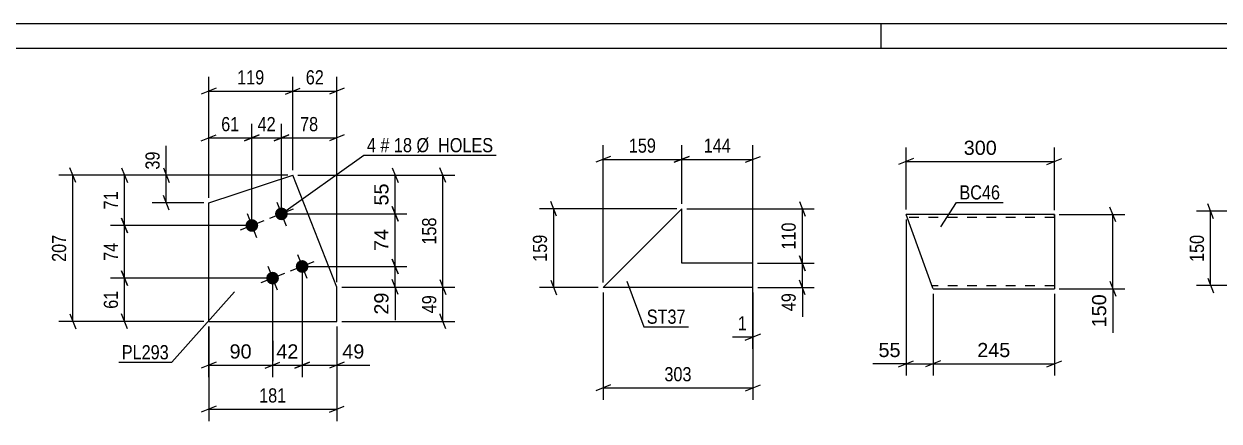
# Model space of a CAD drawing. Header units: millimetres. Extents: x 0 to 594, y 0 to 420.
# Drawn here: x 210.6 to 452.3, y 339.7 to 420 of the extents above; entities that cross this region are included whole.
import ezdxf

# ---------------------------------------------------------------- set-up
doc = ezdxf.new("R2010")
doc.units = ezdxf.units.MM
doc.linetypes.add('DXK_LINE_DOT2', pattern=[3.9198, 1.9599, -1.9599])
doc.styles.add('Arial', font='ARIAL.TTF', dxfattribs={"height": 0.2})
doc.styles.add('Arial Narrow', font='ARIALN.TTF', dxfattribs={"height": 0.2})

# ---------------------------------------------------------------- blocks, each defined once
blk = doc.blocks.new('Unknown-284929775-1131')
at = {"color": 5, "linetype": 'Continuous'}
for p, q in [((594, 420), (0, 420)), ((384, 415), (384, 420)), ((589, 415), (5, 415))]:
    blk.add_line(p, q, dxfattribs=at)
blk = doc.blocks.new('Part-284929775-17563 - 17562')
at = {"color": 2, "linetype": 'Continuous'}
for p, q in [((394.43, 366.57), (389, 381.48)), ((419, 381.48), (389, 381.48)), ((419, 381.48), (419, 381.39)), ((419, 381.39), (419, 366.48)), ((394.46, 366.48), (394.43, 366.57)), ((394.46, 366.48), (419, 366.48))]:
    blk.add_line(p, q, dxfattribs=at)
at = {"color": 7, "linetype": 'DXK_LINE_DOT2'}
for p, q in [((419, 380.88), (389.22, 380.88)), ((419, 381.13), (419, 381.48)), ((419, 367.08), (394.24, 367.08))]:
    blk.add_line(p, q, dxfattribs=at)
blk = doc.blocks.new('Part-284929775-7386 - 7380')
at = {"color": 2, "linetype": 'Continuous'}
for p, q in [((343.63, 382.63), (327.73, 366.72)), ((343.63, 371.63), (343.63, 382.63)), ((358.03, 371.63), (343.63, 371.63)), ((358.03, 366.72), (358.03, 371.63)), ((358.03, 366.72), (327.73, 366.72))]:
    blk.add_line(p, q, dxfattribs=at)
blk = doc.blocks.new('Bolt-284929775-7862 - 7828')
at = {"linetype": 'Continuous'}
for points in [[(263.14, 380.42, -1), (262.2, 382.81, -1)], [(257.16, 378.07, -1), (256.22, 380.46, -1)], [(261.34, 367.43, -1), (260.4, 369.83, -1)], [(267.32, 369.78, -1), (266.38, 372.18, -1)]]:
    blk.add_hatch(color=1, dxfattribs=at).paths.add_polyline_path(points)
at = {"color": 1, "linetype": 'Continuous'}
for p, q in [((265.06, 382.56), (260.28, 380.68)), ((261.73, 384.01), (263.61, 379.22)), ((259.08, 380.21), (254.3, 378.33)), ((255.75, 381.66), (257.63, 376.87)), ((265.91, 373.37), (267.79, 368.59)), ((259.93, 371.02), (261.81, 366.24)), ((269.25, 371.92), (264.46, 370.04)), ((263.26, 369.57), (258.48, 367.69))]:
    blk.add_line(p, q, dxfattribs=at)
blk = doc.blocks.new('Part-284929775-7867 - 7828')
at = {"color": 2, "linetype": 'Continuous'}
for p, q in [((247.95, 383.84), (264.97, 389.43)), ((273.86, 366.83), (264.97, 389.43)), ((247.95, 359.88), (247.95, 383.84)), ((273.86, 359.88), (273.86, 366.83)), ((247.95, 359.88), (273.86, 359.88))]:
    blk.add_line(p, q, dxfattribs=at)
blk = doc.blocks.new('StraightDimension-284929775-20664 - 17562')
at = {"color": 7, "linetype": 'Continuous'}
for p, q in [((389, 380.48), (389, 348.92)), ((394.46, 365.48), (394.46, 348.92)), ((387.5, 350.72), (390.5, 351.92)), ((389, 351.32), (394.46, 351.32)), ((395.96, 351.92), (392.96, 350.72))]:
    blk.add_line(p, q, dxfattribs=at)
at = {"color": 0}
blk.add_wipeout([(388.48, 352.07), (388.48, 356.27), (382.83, 356.27), (382.83, 352.07)], dxfattribs=at)
at = {"color": 7, "linetype": 'Continuous'}
blk.add_line((389, 351.32), (382.3, 351.32), dxfattribs=at)
blk.add_line((389, 351.32), (382.3, 351.32), dxfattribs=at)
at = {"color": 3, "style": 'Arial'}
blk.add_text('55', height=2.865, dxfattribs=at).set_placement((383.43, 352.67))
blk = doc.blocks.new('StraightDimension-284929775-20663 - 17562')
at = {"color": 7, "linetype": 'Continuous'}
for p, q in [((394.46, 365.48), (394.46, 348.92)), ((419, 365.48), (419, 348.92)), ((395.96, 351.92), (392.96, 350.72)), ((394.46, 351.32), (419, 351.32)), ((417.5, 350.72), (420.5, 351.92))]:
    blk.add_line(p, q, dxfattribs=at)
at = {"color": 0}
blk.add_wipeout([(410.67, 352.07), (410.67, 356.27), (402.8, 356.27), (402.8, 352.07)], dxfattribs=at)
at = {"color": 3, "style": 'Arial'}
blk.add_text('245', height=2.865, dxfattribs=at).set_placement((403.4, 352.67))
blk = doc.blocks.new('StraightDimension-284929775-17627 - 17562')
at = {"color": 7, "linetype": 'Continuous'}
for p, q in [((431.43, 379.98), (430.23, 382.98)), ((420, 381.48), (433.23, 381.48)), ((430.83, 366.48), (430.83, 381.48)), ((430.23, 367.98), (431.43, 364.98)), ((420, 366.48), (433.23, 366.48))]:
    blk.add_line(p, q, dxfattribs=at)
at = {"color": 0}
blk.add_wipeout([(430.08, 365.95), (425.88, 365.95), (425.88, 358.08), (430.08, 358.08)], dxfattribs=at)
at = {"color": 7, "linetype": 'Continuous'}
blk.add_line((430.83, 366.48), (430.83, 357.56), dxfattribs=at)
blk.add_line((430.83, 366.48), (430.83, 357.56), dxfattribs=at)
at = {"color": 3, "style": 'Arial'}
blk.add_text('150', height=2.865, rotation=90.0002, dxfattribs=at).set_placement((429.48, 358.68))
blk = doc.blocks.new('StraightDimension-284929775-17585 - 17562')
at = {"color": 7, "linetype": 'Continuous'}
for p, q in [((389, 382.48), (389, 395.04)), ((419, 382.39), (419, 395.04)), ((390.5, 392.79), (387.5, 391.59)), ((389, 392.19), (419, 392.19)), ((417.5, 391.59), (420.5, 392.79))]:
    blk.add_line(p, q, dxfattribs=at)
at = {"color": 0}
blk.add_wipeout([(407.94, 392.94), (407.94, 397.14), (400.07, 397.14), (400.07, 392.94)], dxfattribs=at)
at = {"color": 3, "style": 'Arial'}
blk.add_text('300', height=2.865, dxfattribs=at).set_placement((400.67, 393.54))
blk = doc.blocks.new('StraightDimension-284929775-16713 - 7380')
at = {"color": 7, "linetype": 'Continuous'}
for p, q in [((344.63, 382.63), (370.43, 382.63)), ((367.43, 384.13), (368.63, 381.13)), ((368.03, 371.63), (368.03, 382.63)), ((368.63, 370.13), (367.43, 373.13)), ((358.94, 371.63), (370.43, 371.63))]:
    blk.add_line(p, q, dxfattribs=at)
at = {"color": 0}
blk.add_wipeout([(367.28, 380.48), (363.08, 380.48), (363.08, 373.79), (367.28, 373.79)], dxfattribs=at)
at = {"color": 3, "style": 'Arial Narrow'}
blk.add_text('110', height=2.863, rotation=90.0002, dxfattribs=at).set_placement((366.68, 374.39))
blk = doc.blocks.new('StraightDimension-284929775-7427 - 7380')
at = {"color": 7, "linetype": 'Continuous'}
for p, q in [((357.94, 370.63), (357.94, 354.32)), ((358.03, 365.72), (358.03, 354.32)), ((356.44, 356.12), (359.44, 357.32)), ((359.53, 357.32), (356.53, 356.12)), ((357.94, 356.72), (358.03, 356.72))]:
    blk.add_line(p, q, dxfattribs=at)
at = {"color": 0}
blk.add_wipeout([(357.42, 357.47), (357.42, 361.67), (354.39, 361.67), (354.39, 357.47)], dxfattribs=at)
at = {"color": 7, "linetype": 'Continuous'}
blk.add_line((357.94, 356.72), (353.87, 356.72), dxfattribs=at)
blk.add_line((357.94, 356.72), (353.87, 356.72), dxfattribs=at)
at = {"color": 3, "style": 'Arial Narrow'}
blk.add_text('1', height=2.86, dxfattribs=at).set_placement((354.99, 358.07))
blk = doc.blocks.new('StraightDimension-284929775-7388 - 7380')
at = {"color": 7, "linetype": 'Continuous'}
for p, q in [((327.73, 365.72), (327.73, 344.03)), ((358.03, 365.72), (358.03, 344.03)), ((329.23, 347.03), (326.23, 345.83)), ((327.73, 346.43), (358.03, 346.43)), ((356.53, 345.83), (359.53, 347.03))]:
    blk.add_line(p, q, dxfattribs=at)
at = {"color": 0}
blk.add_wipeout([(346.22, 347.18), (346.22, 351.38), (339.53, 351.38), (339.53, 347.18)], dxfattribs=at)
at = {"color": 3, "style": 'Arial Narrow'}
blk.add_text('303', height=2.863, dxfattribs=at).set_placement((340.13, 347.78))
blk = doc.blocks.new('StraightDimension-284929775-16714 - 7380')
at = {"color": 7, "linetype": 'Continuous'}
for p, q in [((367.43, 373.13), (368.63, 370.13)), ((358.94, 371.63), (370.43, 371.63)), ((368.03, 366.72), (368.03, 371.63)), ((368.63, 365.22), (367.43, 368.22)), ((359.03, 366.72), (370.43, 366.72))]:
    blk.add_line(p, q, dxfattribs=at)
at = {"color": 0}
blk.add_wipeout([(367.28, 366.19), (363.08, 366.19), (363.08, 361.34), (367.28, 361.34)], dxfattribs=at)
at = {"color": 7, "linetype": 'Continuous'}
blk.add_line((368.03, 366.72), (368.03, 360.81), dxfattribs=at)
blk.add_line((368.03, 366.72), (368.03, 360.81), dxfattribs=at)
at = {"color": 3, "style": 'Arial Narrow'}
blk.add_text('49', height=2.863, rotation=90.0002, dxfattribs=at).set_placement((366.68, 361.94))
blk = doc.blocks.new('StraightDimension-284929775-7397 - 7380')
at = {"color": 7, "linetype": 'Continuous'}
for p, q in [((327.73, 367.72), (327.73, 395.48)), ((343.63, 383.63), (343.63, 395.48)), ((329.23, 393.23), (326.23, 392.03)), ((327.73, 392.63), (343.63, 392.63)), ((342.13, 392.03), (345.13, 393.23))]:
    blk.add_line(p, q, dxfattribs=at)
at = {"color": 0}
blk.add_wipeout([(339.02, 393.38), (339.02, 397.58), (332.33, 397.58), (332.33, 393.38)], dxfattribs=at)
at = {"color": 3, "style": 'Arial Narrow'}
blk.add_text('159', height=2.863, dxfattribs=at).set_placement((332.93, 393.98))
blk = doc.blocks.new('StraightDimension-284929775-7407 - 7380')
at = {"color": 7, "linetype": 'Continuous'}
for p, q in [((343.63, 383.63), (343.63, 395.48)), ((358.03, 367.72), (358.03, 395.48)), ((345.13, 393.23), (342.13, 392.03)), ((343.63, 392.63), (358.03, 392.63)), ((356.53, 392.03), (359.53, 393.23))]:
    blk.add_line(p, q, dxfattribs=at)
at = {"color": 0}
blk.add_wipeout([(354.17, 393.38), (354.17, 397.58), (347.48, 397.58), (347.48, 393.38)], dxfattribs=at)
at = {"color": 3, "style": 'Arial Narrow'}
blk.add_text('144', height=2.863, dxfattribs=at).set_placement((348.08, 393.98))
blk = doc.blocks.new('StraightDimension-284929775-7434 - 7380')
at = {"color": 7, "linetype": 'Continuous'}
for p, q in [((342.63, 382.63), (314.88, 382.63)), ((318.33, 381.13), (317.13, 384.13)), ((317.73, 366.72), (317.73, 382.63)), ((317.13, 368.22), (318.33, 365.22)), ((326.73, 366.72), (314.88, 366.72))]:
    blk.add_line(p, q, dxfattribs=at)
at = {"color": 0}
blk.add_wipeout([(316.98, 378.02), (312.78, 378.02), (312.78, 371.33), (316.98, 371.33)], dxfattribs=at)
at = {"color": 3, "style": 'Arial Narrow'}
blk.add_text('159', height=2.863, rotation=90.0002, dxfattribs=at).set_placement((316.38, 371.93))
blk = doc.blocks.new('StraightDimension-284929775-5800 - 5792')
at = {"color": 7, "linetype": 'Continuous'}
for p, q in [((467.94, 382.14), (447.76, 382.14)), ((451.21, 380.64), (450.01, 383.64)), ((450.61, 367.14), (450.61, 382.14)), ((450.01, 368.64), (451.21, 365.64)), ((469.94, 367.14), (447.76, 367.14))]:
    blk.add_line(p, q, dxfattribs=at)
at = {"color": 0}
blk.add_wipeout([(449.86, 377.98), (445.66, 377.98), (445.66, 371.29), (449.86, 371.29)], dxfattribs=at)
at = {"color": 3, "style": 'Arial Narrow'}
blk.add_text('150', height=2.863, rotation=90.0002, dxfattribs=at).set_placement((449.26, 371.89))
blk = doc.blocks.new('StraightDimension-284929775-7878 - 7828')
at = {"color": 7, "linetype": 'Continuous'}
for p, q in [((230.35, 370.13), (231.55, 367.13)), ((259.87, 368.63), (228.1, 368.63)), ((230.95, 359.88), (230.95, 368.63)), ((231.55, 358.38), (230.35, 361.38)), ((246.95, 359.88), (228.1, 359.88))]:
    blk.add_line(p, q, dxfattribs=at)
at = {"color": 0}
blk.add_wipeout([(230.2, 366.68), (226, 366.68), (226, 361.83), (230.2, 361.83)], dxfattribs=at)
at = {"color": 3, "style": 'Arial Narrow'}
blk.add_text('61', height=2.863, rotation=90.0002, dxfattribs=at).set_placement((229.6, 362.43))
blk = doc.blocks.new('StraightDimension-284929775-7997 - 7828')
at = {"color": 7, "linetype": 'Continuous'}
for p, q in [((264.97, 390.43), (264.97, 409.28)), ((273.86, 367.83), (273.86, 409.28)), ((263.47, 405.83), (266.47, 407.03)), ((264.97, 406.43), (273.86, 406.43)), ((275.36, 407.03), (272.36, 405.83))]:
    blk.add_line(p, q, dxfattribs=at)
at = {"color": 0}
blk.add_wipeout([(271.84, 407.18), (271.84, 411.38), (266.99, 411.38), (266.99, 407.18)], dxfattribs=at)
at = {"color": 3, "style": 'Arial Narrow'}
blk.add_text('62', height=2.863, dxfattribs=at).set_placement((267.59, 407.78))
blk = doc.blocks.new('StraightDimension-284929775-16573 - 7828')
at = {"color": 7, "linetype": 'Continuous'}
for p, q in [((294.73, 368.33), (295.93, 365.33)), ((274.86, 366.83), (297.73, 366.83)), ((295.33, 359.88), (295.33, 366.83)), ((295.93, 358.38), (294.73, 361.38)), ((274.86, 359.88), (297.73, 359.88))]:
    blk.add_line(p, q, dxfattribs=at)
at = {"color": 0}
blk.add_wipeout([(294.58, 365.78), (290.38, 365.78), (290.38, 360.92), (294.58, 360.92)], dxfattribs=at)
at = {"color": 3, "style": 'Arial Narrow'}
blk.add_text('49', height=2.863, rotation=90.0002, dxfattribs=at).set_placement((293.98, 361.52))
blk = doc.blocks.new('StraightDimension-284929775-7877 - 7828')
at = {"color": 7, "linetype": 'Continuous'}
for p, q in [((230.35, 380.77), (231.55, 377.77)), ((255.69, 379.27), (228.1, 379.27)), ((230.95, 368.63), (230.95, 379.27)), ((231.55, 367.13), (230.35, 370.13)), ((259.87, 368.63), (228.1, 368.63))]:
    blk.add_line(p, q, dxfattribs=at)
at = {"color": 0}
blk.add_wipeout([(230.2, 376.38), (226, 376.38), (226, 371.52), (230.2, 371.52)], dxfattribs=at)
at = {"color": 3, "style": 'Arial Narrow'}
blk.add_text('74', height=2.863, rotation=90.0002, dxfattribs=at).set_placement((229.6, 372.12))
blk = doc.blocks.new('StraightDimension-284929775-16503 - 7828')
at = {"color": 7, "linetype": 'Continuous'}
for p, q in [((247.95, 384.84), (247.95, 399.82)), ((256.69, 380.27), (256.69, 399.82)), ((246.45, 396.37), (249.45, 397.57)), ((247.95, 396.97), (256.69, 396.97)), ((258.19, 397.57), (255.19, 396.37))]:
    blk.add_line(p, q, dxfattribs=at)
at = {"color": 0}
blk.add_wipeout([(254.75, 397.72), (254.75, 401.92), (249.89, 401.92), (249.89, 397.72)], dxfattribs=at)
at = {"color": 3, "style": 'Arial Narrow'}
blk.add_text('61', height=2.863, dxfattribs=at).set_placement((250.49, 398.32))
blk = doc.blocks.new('StraightDimension-284929775-7869 - 7828')
at = {"color": 7, "linetype": 'Continuous'}
for p, q in [((263.97, 389.43), (217.62, 389.43)), ((221.07, 387.93), (219.87, 390.93)), ((220.47, 359.88), (220.47, 389.43)), ((219.87, 361.38), (221.07, 358.38)), ((246.95, 359.88), (217.62, 359.88))]:
    blk.add_line(p, q, dxfattribs=at)
at = {"color": 0}
blk.add_wipeout([(219.72, 378), (215.52, 378), (215.52, 371.31), (219.72, 371.31)], dxfattribs=at)
at = {"color": 3, "style": 'Arial Narrow'}
blk.add_text('207', height=2.863, rotation=90.0002, dxfattribs=at).set_placement((219.12, 371.91))
blk = doc.blocks.new('StraightDimension-284929775-7876 - 7828')
at = {"color": 7, "linetype": 'Continuous'}
for p, q in [((263.97, 389.43), (228.1, 389.43)), ((230.35, 390.93), (231.55, 387.93)), ((230.95, 379.27), (230.95, 389.43)), ((231.55, 377.77), (230.35, 380.77)), ((255.69, 379.27), (228.1, 379.27))]:
    blk.add_line(p, q, dxfattribs=at)
at = {"color": 0}
blk.add_wipeout([(230.2, 386.78), (226, 386.78), (226, 381.92), (230.2, 381.92)], dxfattribs=at)
at = {"color": 3, "style": 'Arial Narrow'}
blk.add_text('71', height=2.863, rotation=90.0002, dxfattribs=at).set_placement((229.6, 382.52))
blk = doc.blocks.new('StraightDimension-284929775-7966 - 7828')
at = {"color": 7, "linetype": 'Continuous'}
for p, q in [((263.97, 389.43), (236.53, 389.43)), ((238.78, 390.93), (239.98, 387.93)), ((239.38, 383.84), (239.38, 389.43)), ((239.98, 382.34), (238.78, 385.34)), ((246.95, 383.84), (236.53, 383.84))]:
    blk.add_line(p, q, dxfattribs=at)
at = {"color": 0}
blk.add_wipeout([(238.63, 394.81), (234.43, 394.81), (234.43, 389.96), (238.63, 389.96)], dxfattribs=at)
at = {"color": 7, "linetype": 'Continuous'}
blk.add_line((239.38, 389.43), (239.38, 395.34), dxfattribs=at)
blk.add_line((239.38, 389.43), (239.38, 395.34), dxfattribs=at)
at = {"color": 3, "style": 'Arial Narrow'}
blk.add_text('39', height=2.863, rotation=90.0002, dxfattribs=at).set_placement((238.03, 390.56))
blk = doc.blocks.new('StraightDimension-284929775-7982 - 7828')
at = {"color": 7, "linetype": 'Continuous'}
for p, q in [((247.95, 358.88), (247.95, 339.74)), ((273.86, 358.88), (273.86, 339.74)), ((249.45, 342.74), (246.45, 341.54)), ((247.95, 342.14), (273.86, 342.14)), ((272.36, 341.54), (275.36, 342.74))]:
    blk.add_line(p, q, dxfattribs=at)
at = {"color": 0}
blk.add_wipeout([(264.24, 342.89), (264.24, 347.09), (257.56, 347.09), (257.56, 342.89)], dxfattribs=at)
at = {"color": 3, "style": 'Arial Narrow'}
blk.add_text('181', height=2.863, dxfattribs=at).set_placement((258.16, 343.49))
blk = doc.blocks.new('StraightDimension-284929775-7987 - 7828')
at = {"color": 7, "linetype": 'Continuous'}
for p, q in [((247.95, 384.84), (247.95, 409.28)), ((264.97, 390.43), (264.97, 409.28)), ((249.45, 407.03), (246.45, 405.83)), ((247.95, 406.43), (264.97, 406.43)), ((263.47, 405.83), (266.47, 407.03))]:
    blk.add_line(p, q, dxfattribs=at)
at = {"color": 0}
blk.add_wipeout([(259.8, 407.18), (259.8, 411.38), (253.12, 411.38), (253.12, 407.18)], dxfattribs=at)
at = {"color": 3, "style": 'Arial Narrow'}
blk.add_text('119', height=2.863, dxfattribs=at).set_placement((253.72, 407.78))
blk = doc.blocks.new('StraightDimension-284929775-16412 - 7828')
at = {"color": 7, "linetype": 'Continuous'}
for p, q in [((266.85, 369.98), (266.85, 348.63)), ((273.86, 358.88), (273.86, 348.63)), ((265.35, 350.43), (268.35, 351.63)), ((266.85, 351.03), (273.86, 351.03)), ((275.36, 351.63), (272.36, 350.43))]:
    blk.add_line(p, q, dxfattribs=at)
at = {"color": 0}
blk.add_wipeout([(280.03, 351.78), (280.03, 355.98), (274.38, 355.98), (274.38, 351.78)], dxfattribs=at)
at = {"color": 7, "linetype": 'Continuous'}
blk.add_line((273.86, 351.03), (280.56, 351.03), dxfattribs=at)
blk.add_line((273.86, 351.03), (280.56, 351.03), dxfattribs=at)
at = {"color": 3, "style": 'Arial'}
blk.add_text('49', height=2.865, dxfattribs=at).set_placement((274.98, 352.38))
blk = doc.blocks.new('StraightDimension-284929775-16413 - 7828')
at = {"color": 7, "linetype": 'Continuous'}
for p, q in [((266.85, 369.98), (266.85, 348.63)), ((260.87, 367.63), (260.87, 348.63)), ((259.37, 350.43), (262.37, 351.63)), ((260.87, 351.03), (266.85, 351.03)), ((268.35, 351.63), (265.35, 350.43))]:
    blk.add_line(p, q, dxfattribs=at)
at = {"color": 0}
blk.add_wipeout([(266.68, 351.78), (266.68, 355.98), (261.04, 355.98), (261.04, 351.78)], dxfattribs=at)
at = {"color": 3, "style": 'Arial'}
blk.add_text('42', height=2.865, dxfattribs=at).set_placement((261.64, 352.38))
blk = doc.blocks.new('StraightDimension-284929775-16414 - 7828')
at = {"color": 7, "linetype": 'Continuous'}
for p, q in [((260.87, 367.63), (260.87, 348.63)), ((247.94, 358.88), (247.94, 348.63)), ((249.44, 351.63), (246.44, 350.43)), ((247.94, 351.03), (260.87, 351.03)), ((259.37, 350.43), (262.37, 351.63))]:
    blk.add_line(p, q, dxfattribs=at)
at = {"color": 0}
blk.add_wipeout([(257.23, 351.78), (257.23, 355.98), (251.58, 355.98), (251.58, 351.78)], dxfattribs=at)
at = {"color": 3, "style": 'Arial'}
blk.add_text('90', height=2.865, dxfattribs=at).set_placement((252.18, 352.38))
blk = doc.blocks.new('StraightDimension-284929775-16501 - 7828')
at = {"color": 7, "linetype": 'Continuous'}
for p, q in [((262.67, 382.62), (262.67, 399.82)), ((273.86, 367.83), (273.86, 399.82)), ((261.17, 396.37), (264.17, 397.57)), ((262.67, 396.97), (273.86, 396.97)), ((275.36, 397.57), (272.36, 396.37))]:
    blk.add_line(p, q, dxfattribs=at)
at = {"color": 0}
blk.add_wipeout([(270.69, 397.72), (270.69, 401.92), (265.84, 401.92), (265.84, 397.72)], dxfattribs=at)
at = {"color": 3, "style": 'Arial Narrow'}
blk.add_text('78', height=2.863, dxfattribs=at).set_placement((266.44, 398.32))
blk = doc.blocks.new('StraightDimension-284929775-16502 - 7828')
at = {"color": 7, "linetype": 'Continuous'}
for p, q in [((256.69, 380.27), (256.69, 399.82)), ((262.67, 382.62), (262.67, 399.82)), ((255.19, 396.37), (258.19, 397.57)), ((256.69, 396.97), (262.67, 396.97)), ((264.17, 397.57), (261.17, 396.37))]:
    blk.add_line(p, q, dxfattribs=at)
at = {"color": 0}
blk.add_wipeout([(262.11, 397.72), (262.11, 401.92), (257.25, 401.92), (257.25, 397.72)], dxfattribs=at)
at = {"color": 3, "style": 'Arial Narrow'}
blk.add_text('42', height=2.863, dxfattribs=at).set_placement((257.85, 398.32))
blk = doc.blocks.new('StraightDimension-284929775-16572 - 7828')
at = {"color": 7, "linetype": 'Continuous'}
for p, q in [((265.97, 389.43), (297.73, 389.43)), ((295.93, 387.93), (294.73, 390.93)), ((295.33, 366.83), (295.33, 389.43)), ((294.73, 368.33), (295.93, 365.33)), ((274.86, 366.83), (297.73, 366.83))]:
    blk.add_line(p, q, dxfattribs=at)
at = {"color": 0}
blk.add_wipeout([(294.58, 381.47), (290.38, 381.47), (290.38, 374.79), (294.58, 374.79)], dxfattribs=at)
at = {"color": 3, "style": 'Arial Narrow'}
blk.add_text('158', height=2.863, rotation=90.0002, dxfattribs=at).set_placement((293.98, 375.39))
blk = doc.blocks.new('StraightDimension-284929775-16587 - 7828')
at = {"color": 7, "linetype": 'Continuous'}
for p, q in [((265.97, 389.43), (288.06, 389.43)), ((285.06, 390.93), (286.26, 387.93)), ((285.66, 381.62), (285.66, 389.43)), ((286.26, 380.12), (285.06, 383.12)), ((263.67, 381.62), (288.06, 381.62))]:
    blk.add_line(p, q, dxfattribs=at)
at = {"color": 0}
blk.add_wipeout([(284.91, 388.35), (280.71, 388.35), (280.71, 382.7), (284.91, 382.7)], dxfattribs=at)
at = {"color": 3, "style": 'Arial'}
blk.add_text('55', height=2.865, rotation=90.0002, dxfattribs=at).set_placement((284.31, 383.3))
blk = doc.blocks.new('StraightDimension-284929775-16588 - 7828')
at = {"color": 7, "linetype": 'Continuous'}
for p, q in [((285.06, 383.12), (286.26, 380.12)), ((263.67, 381.62), (288.06, 381.62)), ((285.66, 370.98), (285.66, 381.62)), ((286.26, 369.48), (285.06, 372.48)), ((267.85, 370.98), (288.06, 370.98))]:
    blk.add_line(p, q, dxfattribs=at)
at = {"color": 0}
blk.add_wipeout([(284.91, 379.12), (280.71, 379.12), (280.71, 373.48), (284.91, 373.48)], dxfattribs=at)
at = {"color": 3, "style": 'Arial'}
blk.add_text('74', height=2.865, rotation=90.0002, dxfattribs=at).set_placement((284.31, 374.08))
blk = doc.blocks.new('StraightDimension-284929775-16589 - 7828')
at = {"color": 7, "linetype": 'Continuous'}
for p, q in [((285.06, 372.48), (286.26, 369.48)), ((267.85, 370.98), (288.06, 370.98)), ((285.66, 366.83), (285.66, 370.98)), ((286.26, 365.33), (285.06, 368.33)), ((274.86, 366.83), (288.06, 366.83))]:
    blk.add_line(p, q, dxfattribs=at)
at = {"color": 0}
blk.add_wipeout([(284.91, 366.3), (280.71, 366.3), (280.71, 360.66), (284.91, 360.66)], dxfattribs=at)
at = {"color": 7, "linetype": 'Continuous'}
blk.add_line((285.66, 366.83), (285.66, 360.13), dxfattribs=at)
blk.add_line((285.66, 366.83), (285.66, 360.13), dxfattribs=at)
at = {"color": 3, "style": 'Arial'}
blk.add_text('29', height=2.865, rotation=90.0002, dxfattribs=at).set_placement((284.31, 361.26))
blk = doc.blocks.new('Mark-284929775-17672 - 17562')
at = {"color": 0}
blk.add_wipeout([(408.02, 384.52), (408.02, 387.52), (399.8, 387.52), (399.8, 384.52)], dxfattribs=at)
blk.add_wipeout([(408.02, 384.52), (408.02, 387.52), (399.8, 387.52), (399.8, 384.52)], dxfattribs=at)
at = {"color": 30, "linetype": 'Continuous'}
for p, q in [((396.03, 379), (399.2, 383.92)), ((399.2, 383.92), (408.62, 383.92))]:
    blk.add_line(p, q, dxfattribs=at)
at = {"color": 3, "style": 'Arial Narrow'}
blk.add_text('BC46', height=2.863, dxfattribs=at).set_placement((399.8, 384.52))
blk = doc.blocks.new('Mark-284929775-7382 - 7380')
at = {"color": 0}
blk.add_wipeout([(344.42, 359.41), (344.42, 362.41), (336.56, 362.41), (336.56, 359.41)], dxfattribs=at)
blk.add_wipeout([(344.42, 359.41), (344.42, 362.41), (336.56, 362.41), (336.56, 359.41)], dxfattribs=at)
at = {"color": 30, "linetype": 'Continuous'}
for p, q in [((332.55, 368), (335.96, 358.81)), ((335.96, 358.81), (345.02, 358.81))]:
    blk.add_line(p, q, dxfattribs=at)
at = {"color": 3, "style": 'Arial Narrow'}
blk.add_text('ST37', height=2.863, dxfattribs=at).set_placement((336.56, 359.41))
blk = doc.blocks.new('Mark-284929775-7858 - 7828')
at = {"color": 0}
blk.add_wipeout([(281.79, 394.07), (281.79, 397.07), (279.96, 397.07), (279.96, 394.07)], dxfattribs=at)
blk.add_wipeout([(281.79, 394.07), (281.79, 397.07), (279.96, 397.07), (279.96, 394.07)], dxfattribs=at)
at = {"color": 7, "linetype": 'Continuous'}
blk.add_line((262.67, 381.62), (279.36, 393.47), dxfattribs=at)
at = {"color": 0}
blk.add_wipeout([(284.52, 394.07), (284.52, 397.07), (282.69, 397.07), (282.69, 394.07)], dxfattribs=at)
blk.add_wipeout([(284.52, 394.07), (284.52, 397.07), (282.69, 397.07), (282.69, 394.07)], dxfattribs=at)
at = {"color": 3, "style": 'Arial Narrow'}
blk.add_text('4', height=2.86, dxfattribs=at).set_placement((279.96, 394.07))
at = {"color": 0}
blk.add_wipeout([(289.08, 394.07), (289.08, 397.07), (285.42, 397.07), (285.42, 394.07)], dxfattribs=at)
blk.add_wipeout([(289.08, 394.07), (289.08, 397.07), (285.42, 397.07), (285.42, 394.07)], dxfattribs=at)
at = {"color": 3, "style": 'Arial Narrow'}
blk.add_text('#', height=2.86, dxfattribs=at).set_placement((282.69, 394.07))
at = {"color": 0}
blk.add_wipeout([(305.5, 394.07), (305.5, 397.07), (289.98, 397.07), (289.98, 394.07)], dxfattribs=at)
blk.add_wipeout([(305.5, 394.07), (305.5, 397.07), (289.98, 397.07), (289.98, 394.07)], dxfattribs=at)
at = {"color": 7, "linetype": 'Continuous'}
blk.add_line((279.36, 393.47), (306.1, 393.47), dxfattribs=at)
at = {"color": 3, "style": 'Arial Narrow'}
for s, p in [('18', (285.42, 394.07)), ('Ø  HOLES', (289.98, 394.07))]:
    blk.add_text(s, height=2.863, dxfattribs=at).set_placement(p)
blk = doc.blocks.new('Mark-284929775-7863 - 7828')
at = {"color": 0}
blk.add_wipeout([(239.89, 352.22), (239.89, 355.22), (230.38, 355.22), (230.38, 352.22)], dxfattribs=at)
blk.add_wipeout([(239.89, 352.22), (239.89, 355.22), (230.38, 355.22), (230.38, 352.22)], dxfattribs=at)
at = {"color": 30, "linetype": 'Continuous'}
for p in [(253.17, 365.83), (229.78, 351.62)]:
    blk.add_line(p, (240.49, 351.62), dxfattribs=at)
at = {"color": 3, "style": 'Arial Narrow'}
blk.add_text('PL293', height=2.863, dxfattribs=at).set_placement((230.38, 352.22))

msp = doc.modelspace()

# ---------------------------------------------------------------- block references
for name in ['Unknown-284929775-1131', 'Part-284929775-7867 - 7828', 'Bolt-284929775-7862 - 7828', 'Part-284929775-7386 - 7380', 'Part-284929775-17563 - 17562']:
    msp.add_blockref(name, (0, 0))

# ---------------------------------------------------------------- next in the draw order: block references
for name in ['StraightDimension-284929775-7997 - 7828', 'StraightDimension-284929775-16713 - 7380', 'StraightDimension-284929775-5800 - 5792', 'StraightDimension-284929775-20664 - 17562', 'StraightDimension-284929775-7878 - 7828']:
    msp.add_blockref(name, (0, 0))

# ---------------------------------------------------------------- next in the draw order: block references
for name in ['StraightDimension-284929775-7397 - 7380', 'StraightDimension-284929775-7877 - 7828', 'StraightDimension-284929775-7427 - 7380', 'StraightDimension-284929775-16573 - 7828', 'StraightDimension-284929775-20663 - 17562']:
    msp.add_blockref(name, (0, 0))

# ---------------------------------------------------------------- next in the draw order: block references
for name in ['StraightDimension-284929775-16503 - 7828', 'StraightDimension-284929775-17627 - 17562', 'StraightDimension-284929775-7388 - 7380']:
    msp.add_blockref(name, (0, 0))

# ---------------------------------------------------------------- next in the draw order: block references
for name in ['StraightDimension-284929775-17585 - 17562', 'StraightDimension-284929775-7869 - 7828', 'StraightDimension-284929775-16714 - 7380']:
    msp.add_blockref(name, (0, 0))

# ---------------------------------------------------------------- next in the draw order: block references
for name in ['StraightDimension-284929775-7407 - 7380', 'StraightDimension-284929775-7876 - 7828', 'Mark-284929775-17672 - 17562', 'StraightDimension-284929775-7982 - 7828']:
    msp.add_blockref(name, (0, 0))

# ---------------------------------------------------------------- next in the draw order: block references
for name in ['StraightDimension-284929775-7966 - 7828', 'StraightDimension-284929775-7434 - 7380', 'StraightDimension-284929775-16412 - 7828']:
    msp.add_blockref(name, (0, 0))

# ---------------------------------------------------------------- next in the draw order: block references
for name in ['StraightDimension-284929775-7987 - 7828', 'StraightDimension-284929775-16413 - 7828', 'Mark-284929775-7382 - 7380']:
    msp.add_blockref(name, (0, 0))

# ---------------------------------------------------------------- next in the draw order: block references
msp.add_blockref('StraightDimension-284929775-16414 - 7828', (0, 0))

# ---------------------------------------------------------------- next in the draw order: block references
for name in ['StraightDimension-284929775-16501 - 7828', 'Mark-284929775-7863 - 7828']:
    msp.add_blockref(name, (0, 0))

# ---------------------------------------------------------------- next in the draw order: block references
for name in ['StraightDimension-284929775-16502 - 7828', 'StraightDimension-284929775-16572 - 7828']:
    msp.add_blockref(name, (0, 0))

# ---------------------------------------------------------------- next in the draw order: block references
msp.add_blockref('StraightDimension-284929775-16587 - 7828', (0, 0))

# ---------------------------------------------------------------- next in the draw order: block references
msp.add_blockref('StraightDimension-284929775-16588 - 7828', (0, 0))

# ---------------------------------------------------------------- next in the draw order: block references
for name in ['Mark-284929775-7858 - 7828', 'StraightDimension-284929775-16589 - 7828']:
    msp.add_blockref(name, (0, 0))

doc.saveas('drawing.dxf')
